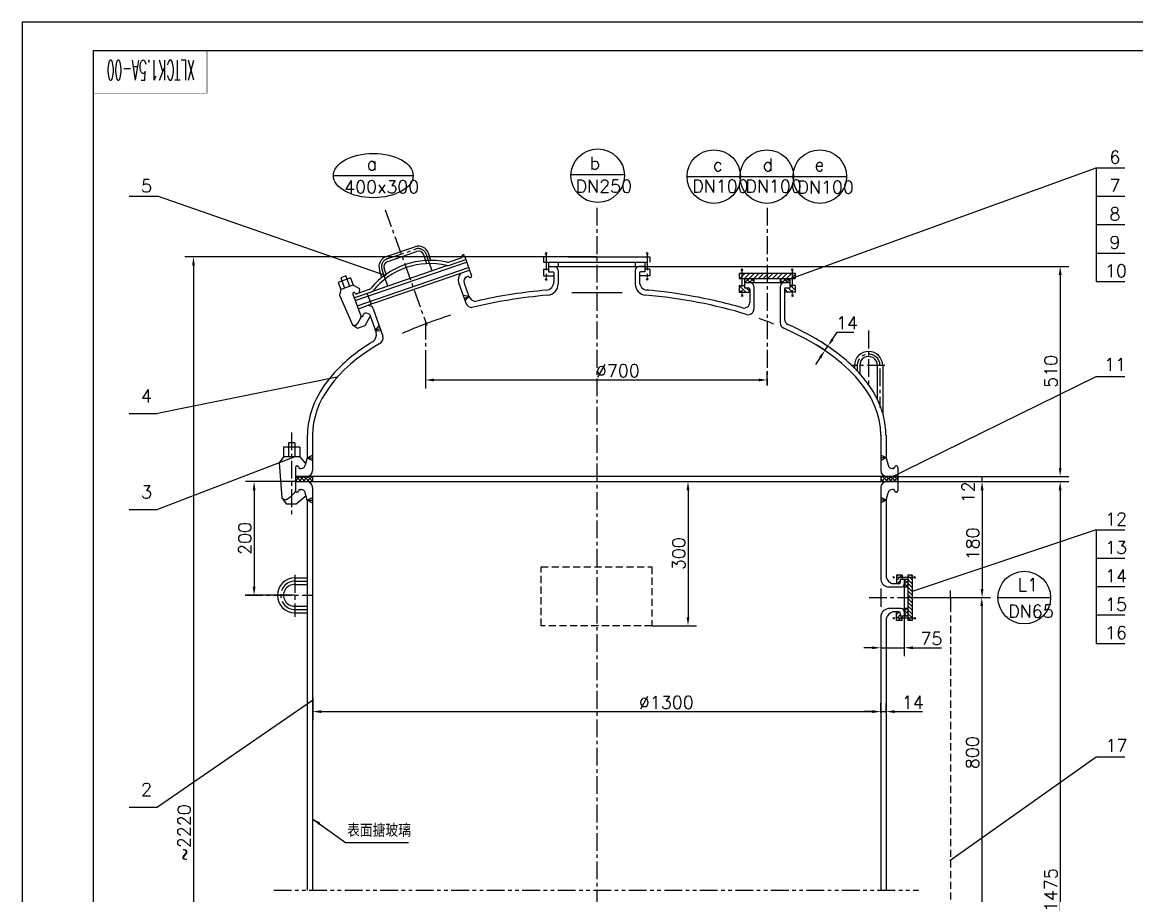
# Model space of a CAD drawing. Header units: millimetres. Extents: x 0 to 594, y 0 to 841.
# Drawn here: x 0 to 392.2, y 533.7 to 841 of the extents above; entities that cross this region are included whole.
import ezdxf
from ezdxf.enums import TextEntityAlignment as Align

# ---------------------------------------------------------------- set-up
doc = ezdxf.new("R2010")
doc.units = ezdxf.units.MM
doc.header["$LTSCALE"] = 5
for name, pattern in [('CENTER', [2, 1.25, -0.25, 0.25, -0.25]), ('DASHED', [0.75, 0.5, -0.25]), ('PHANTOM', [2.5, 1.25, -0.25, 0.25, -0.25, 0.25, -0.25])]:
    doc.linetypes.add(name, pattern=pattern)
doc.layers.get('DEFPOINTS').update_dxf_attribs({"color": 2, "linetype": 'DASHED'})
for name, color, linetype in [('1', 7, 'Continuous'), ('3', 5, 'DASHED'), ('4', 1, 'CENTER'), ('5', 2, 'PHANTOM'), ('7', 4, 'Continuous'), ('8', 6, 'Continuous')]:
    doc.layers.add(name, color=color, linetype=linetype)
doc.styles.get("Standard").update_dxf_attribs({"font": 'txt.shx', "bigfont": 'hzfsdxt.shx'})
doc.dimstyles.new('1', dxfattribs={"dimtxt": 4.5, "dimasz": 3, "dimexe": 3, "dimexo": 0, "dimgap": 1, "dimtad": 1, "dimdec": 4, "dimzin": 0, "dimtxsty": 'Standard', "dimcen": 0, "dimadec": 0, "dimazin": 0, "dimtfac": 0.7, "dimtdec": 4, "dimtmove": 0, "dimatfit": 0, "dimfxl": 0, "dimtolj": 1, "dimtzin": 0, "dimarcsym": 0})
doc.dimstyles.new('2', dxfattribs={"dimtxt": 4.5, "dimasz": 3, "dimexe": 3, "dimexo": 0, "dimgap": 1, "dimtad": 1, "dimtih": 1, "dimtoh": 1, "dimdec": 4, "dimzin": 0, "dimtxsty": 'Standard', "dimcen": 0, "dimadec": 0, "dimazin": 0, "dimtfac": 0.7, "dimtdec": 4, "dimtmove": 0, "dimatfit": 0, "dimfxl": 0, "dimtolj": 1, "dimtzin": 0, "dimarcsym": 0})

# ---------------------------------------------------------------- blocks, each defined once
blk = doc.blocks.new('sbt')
at = {"const_width": 0.2}
blk.add_lwpolyline([(-40.03, -0.07), (-40.03, 14.93), (-0.03, 14.93)], dxfattribs=at)
at = {"width": 3.408689}
blk.add_attdef('DH', text='', height=7, dxfattribs=at).set_placement((-35.76, 3.35), (-4.74, 3.35), align=Align.FIT)
blk = doc.blocks.new('*D9')
at = {"layer": '7', "color": 0, "lineweight": -2}
for p, q in [((202.16, 758.45), (57.25, 758.45)), ((60.25, 755.45), (60.25, 353.63)), ((117.16, 350.63), (57.25, 350.63))]:
    blk.add_line(p, q, dxfattribs=at)
at = {"layer": '7', "color": 0}
for points in [[(59.75, 755.45), (60.75, 755.45), (60.25, 758.45)], [(59.75, 353.63), (60.75, 353.63), (60.25, 350.63)]]:
    blk.add_solid(points, dxfattribs=at)
at = {"layer": 'DEFPOINTS', "color": 0}
for p in [(202.16, 758.45), (60.25, 350.63), (117.16, 350.63)]:
    blk.add_point(p, dxfattribs=at)
at = {"layer": '7', "color": 0, "insert": (57, 555.79), "char_height": 4.5, "attachment_point": 5, "rotation": 90}
blk.add_mtext('\\A1;~2220', dxfattribs=at)
blk = doc.blocks.new('*D10')
at = {"layer": '7', "color": 0, "lineweight": -2}
for p, q in [((307.43, 679.36), (368.28, 679.36)), ((365.28, 676.36), (365.28, 408.94)), ((202.16, 405.94), (368.28, 405.94))]:
    blk.add_line(p, q, dxfattribs=at)
at = {"layer": '7', "color": 0}
for points in [[(364.78, 676.36), (365.78, 676.36), (365.28, 679.36)], [(364.78, 408.94), (365.78, 408.94), (365.28, 405.94)]]:
    blk.add_solid(points, dxfattribs=at)
at = {"layer": 'DEFPOINTS', "color": 0}
for p in [(307.43, 679.36), (202.16, 405.94), (365.28, 405.94)]:
    blk.add_point(p, dxfattribs=at)
at = {"layer": '7', "color": 0, "insert": (362.03, 535.65), "char_height": 4.5, "attachment_point": 5, "rotation": 90}
blk.add_mtext('\\A1;1475', dxfattribs=at)
blk = doc.blocks.new('*D12')
at = {"layer": '7', "color": 0, "lineweight": -2}
for p, q in [((141.95, 720.49), (141.95, 712.14)), ((262.16, 713.18), (262.16, 718.14)), ((144.95, 715.14), (259.16, 715.14))]:
    blk.add_line(p, q, dxfattribs=at)
at = {"layer": '7', "color": 0}
for points in [[(144.95, 715.64), (144.95, 714.64), (141.95, 715.14)], [(259.16, 715.64), (259.16, 714.64), (262.16, 715.14)]]:
    blk.add_solid(points, dxfattribs=at)
at = {"layer": 'DEFPOINTS', "color": 0}
for p in [(141.95, 720.49), (262.16, 715.14), (262.16, 713.18)]:
    blk.add_point(p, dxfattribs=at)
at = {"layer": '7', "color": 0, "insert": (209.62, 718.39), "char_height": 4.5, "attachment_point": 5}
blk.add_mtext('\\A1;%%C700', dxfattribs=at)
blk = doc.blocks.new('*D13')
at = {"layer": '7', "color": 0, "lineweight": -2}
for p, q in [((102.2, 603.29), (102.2, 595.43)), ((302.17, 601.33), (302.17, 595.43)), ((105.2, 598.43), (299.17, 598.43))]:
    blk.add_line(p, q, dxfattribs=at)
at = {"layer": '7', "color": 0}
for points in [[(105.2, 598.93), (105.2, 597.93), (102.2, 598.43)], [(299.17, 598.93), (299.17, 597.93), (302.17, 598.43)]]:
    blk.add_solid(points, dxfattribs=at)
at = {"layer": 'DEFPOINTS', "color": 0}
for p in [(102.2, 603.29), (302.17, 601.33), (302.17, 598.43)]:
    blk.add_point(p, dxfattribs=at)
at = {"layer": '7', "color": 0, "insert": (226.67, 601.68), "char_height": 4.5, "attachment_point": 5}
blk.add_mtext('\\A1;%%c1300', dxfattribs=at)
blk = doc.blocks.new('*D14')
at = {"layer": '7', "color": 0, "lineweight": -2}
for p, q in [((96.12, 679.36), (78.59, 679.36)), ((81.59, 676.36), (81.59, 642.36)), ((95.76, 639.36), (78.59, 639.36))]:
    blk.add_line(p, q, dxfattribs=at)
at = {"layer": '7', "color": 0}
for points in [[(81.09, 676.36), (82.09, 676.36), (81.59, 679.36)], [(81.09, 642.36), (82.09, 642.36), (81.59, 639.36)]]:
    blk.add_solid(points, dxfattribs=at)
at = {"layer": 'DEFPOINTS', "color": 0}
for p in [(96.12, 679.36), (81.59, 639.36), (95.76, 639.36)]:
    blk.add_point(p, dxfattribs=at)
at = {"layer": '7', "color": 0, "insert": (78.34, 659.36), "char_height": 4.5, "attachment_point": 5, "rotation": 90}
blk.add_mtext('\\A1;200', dxfattribs=at)
blk = doc.blocks.new('*D16')
at = {"layer": '7', "color": 0, "lineweight": -2}
for p, q in [((304.2, 679.36), (340.8, 679.36)), ((337.8, 676.36), (337.8, 641.56)), ((313.14, 638.56), (340.8, 638.56))]:
    blk.add_line(p, q, dxfattribs=at)
at = {"layer": '7', "color": 0}
for points in [[(337.3, 676.36), (338.3, 676.36), (337.8, 679.36)], [(337.3, 641.56), (338.3, 641.56), (337.8, 638.56)]]:
    blk.add_solid(points, dxfattribs=at)
at = {"layer": 'DEFPOINTS', "color": 0}
for p in [(304.2, 679.36), (313.14, 638.56), (337.8, 638.56)]:
    blk.add_point(p, dxfattribs=at)
at = {"layer": '7', "color": 0, "insert": (334.55, 657.46), "char_height": 4.5, "attachment_point": 5, "rotation": 90}
blk.add_mtext('\\A1;180', dxfattribs=at)
blk = doc.blocks.new('*D17')
at = {"layer": '7', "color": 0, "lineweight": -2}
for p, q in [((219.96, 679.36), (237.3, 679.36)), ((234.3, 676.36), (234.3, 631.66)), ((221.52, 628.66), (237.3, 628.66))]:
    blk.add_line(p, q, dxfattribs=at)
at = {"layer": '7', "color": 0}
for points in [[(233.8, 676.36), (234.8, 676.36), (234.3, 679.36)], [(233.8, 631.66), (234.8, 631.66), (234.3, 628.66)]]:
    blk.add_solid(points, dxfattribs=at)
at = {"layer": 'DEFPOINTS', "color": 0}
for p in [(219.96, 679.36), (221.52, 628.66), (234.3, 628.66)]:
    blk.add_point(p, dxfattribs=at)
at = {"layer": '7', "color": 0, "insert": (231.05, 654.01), "char_height": 4.5, "attachment_point": 5, "rotation": 90}
blk.add_mtext('\\A1;300', dxfattribs=at)
blk = doc.blocks.new('*D18')
at = {"layer": '7', "color": 0, "lineweight": -2}
for p, q in [((313.2, 638.56), (340.68, 638.56)), ((337.68, 635.56), (337.68, 481.5)), ((318.44, 478.5), (340.68, 478.5))]:
    blk.add_line(p, q, dxfattribs=at)
at = {"layer": '7', "color": 0}
for points in [[(337.18, 635.56), (338.18, 635.56), (337.68, 638.56)], [(337.18, 481.5), (338.18, 481.5), (337.68, 478.5)]]:
    blk.add_solid(points, dxfattribs=at)
at = {"layer": 'DEFPOINTS', "color": 0}
for p in [(313.2, 638.56), (318.44, 478.5), (337.68, 478.5)]:
    blk.add_point(p, dxfattribs=at)
at = {"layer": '7', "color": 0, "insert": (334.43, 583.99), "char_height": 4.5, "attachment_point": 5, "rotation": 90}
blk.add_mtext('\\A1;800', dxfattribs=at)
blk = doc.blocks.new('*D19')
at = {"layer": '7', "color": 0, "lineweight": -2}
for p, q in [((302.17, 598.05), (302.17, 601.44)), ((304.02, 598.02), (304.02, 601.44)), ((299.17, 598.44), (296.17, 598.44)), ((302.17, 598.44), (304.02, 598.44)), ((307.02, 598.44), (316.82, 598.44))]:
    blk.add_line(p, q, dxfattribs=at)
at = {"layer": '7', "color": 0}
for points in [[(299.17, 598.94), (299.17, 597.94), (302.17, 598.44)], [(307.02, 598.94), (307.02, 597.94), (304.02, 598.44)]]:
    blk.add_solid(points, dxfattribs=at)
at = {"layer": 'DEFPOINTS', "color": 0}
for p in [(302.17, 598.05), (304.02, 598.44), (304.02, 598.02)]:
    blk.add_point(p, dxfattribs=at)
at = {"layer": '7', "color": 0, "insert": (313.42, 601.69), "char_height": 4.5, "attachment_point": 5}
blk.add_mtext('\\A1;14', dxfattribs=at)
blk = doc.blocks.new('*D20')
at = {"layer": '7', "color": 0, "lineweight": -2}
for p, q in [((310.43, 631.99), (310.43, 617.9)), ((302.16, 625.26), (302.16, 617.9)), ((299.16, 620.9), (296.16, 620.9)), ((302.16, 620.9), (310.43, 620.9)), ((313.43, 620.9), (323.53, 620.9))]:
    blk.add_line(p, q, dxfattribs=at)
at = {"layer": '7', "color": 0}
for points in [[(299.16, 621.4), (299.16, 620.4), (302.16, 620.9)], [(313.43, 621.4), (313.43, 620.4), (310.43, 620.9)]]:
    blk.add_solid(points, dxfattribs=at)
at = {"layer": 'DEFPOINTS', "color": 0}
for p in [(310.43, 631.99), (302.16, 625.26), (310.43, 620.9)]:
    blk.add_point(p, dxfattribs=at)
at = {"layer": '7', "color": 0, "insert": (319.98, 624.15), "char_height": 4.5, "attachment_point": 5}
blk.add_mtext('\\A1;75', dxfattribs=at)
blk = doc.blocks.new('*D21')
at = {"layer": '7', "color": 0, "lineweight": -2}
for p, q in [((209.91, 755.11), (368.28, 755.11)), ((365.28, 752.11), (365.28, 684.21)), ((308.19, 681.21), (368.28, 681.21))]:
    blk.add_line(p, q, dxfattribs=at)
at = {"layer": '7', "color": 0}
for points in [[(364.78, 752.11), (365.78, 752.11), (365.28, 755.11)], [(364.78, 684.21), (365.78, 684.21), (365.28, 681.21)]]:
    blk.add_solid(points, dxfattribs=at)
at = {"layer": 'DEFPOINTS', "color": 0}
for p in [(209.91, 755.11), (308.19, 681.21), (365.28, 681.21)]:
    blk.add_point(p, dxfattribs=at)
at = {"layer": '7', "color": 0, "insert": (362.03, 718.16), "char_height": 4.5, "attachment_point": 5, "rotation": 90}
blk.add_mtext('\\A1;510', dxfattribs=at)
blk = doc.blocks.new('*D22')
at = {"layer": '7', "color": 0, "lineweight": -2}
for p, q in [((285.17, 729.47), (286.85, 731.96)), ((286.85, 731.96), (292.65, 731.96)), ((282.56, 725.45), (279.99, 727.18)), ((283.56, 726.94), (281, 728.67)), ((282.48, 725.5), (283.49, 726.99)), ((280.8, 723.01), (279.12, 720.53))]:
    blk.add_line(p, q, dxfattribs=at)
at = {"layer": '7', "color": 0}
for points in [[(284.75, 729.75), (285.58, 729.19), (283.49, 726.99)], [(280.39, 723.29), (281.21, 722.73), (282.48, 725.5)]]:
    blk.add_solid(points, dxfattribs=at)
at = {"layer": 'DEFPOINTS', "color": 0}
for p in [(283.49, 726.99), (283.56, 726.94), (282.56, 725.45)]:
    blk.add_point(p, dxfattribs=at)
at = {"layer": '7', "color": 0, "insert": (290.25, 735.21), "char_height": 4.5, "attachment_point": 5}
blk.add_mtext('\\A1;14', dxfattribs=at)

msp = doc.modelspace()

# ---------------------------------------------------------------- hatches: boundary and pattern name
at = {"layer": '8'}
h = msp.add_hatch(dxfattribs=at)
h.set_pattern_fill('ANSI31', color=256, scale=9.285718, angle=180, style=0)
h.set_pattern_definition([(225, (441.586, 1148.3938), (0.8207492, -0.8207492), [])])
h.paths.add_polyline_path([(262.13561, 752.73829), (262.13561, 750.88114), (271.00023, 750.88114), (271.00023, 752.73829)])
h.paths.add_polyline_path([(271.00023, 750.88114), (271.97847, 750.88114), (271.97847, 752.73829), (271.00023, 752.73829)])
h.paths.add_polyline_path([(262.13561, 750.88114), (262.13561, 752.73829), (253.27098, 752.73829), (253.27098, 750.88114)])
h.paths.add_polyline_path([(253.27098, 752.73829), (252.29275, 752.73829), (252.29275, 750.88114), (253.27098, 750.88114)])
h = msp.add_hatch(dxfattribs=at)
h.set_pattern_fill('ANSI37', color=256, scale=9.285718, angle=270, style=0)
h.set_pattern_definition([(315, (441.586, 1148.3938), (0.8207492, 0.8207492), []), (45, (441.586, 1148.3938), (-0.8207492, 0.8207492), [])])
h.paths.add_polyline_path([(266.77847, 750.88114), (266.77847, 749.39543), (268.17132, 749.39543), (270.12133, 749.39543), (270.12133, 750.88114)])
h.paths.add_polyline_path([(254.14989, 750.88114), (254.14989, 749.39543), (256.09989, 749.39543), (257.49275, 749.39543), (257.49275, 750.88114)])
h = msp.add_hatch(dxfattribs=at)
h.set_pattern_fill('ANSI31', color=256, scale=9.285718, angle=270, style=0)
h.set_pattern_definition([(315, (441.586, 1148.3938), (0.8207492, 0.8207492), [])])
h.paths.add_polyline_path([(271.00023, 746.03272), (271.00023, 748.41163), (270.12133, 748.41163), (270.12133, 747.53828), (268.72847, 747.53828, 0.414213562), (268.26418, 747.074), (268.26418, 746.03272)])
h.paths.add_polyline_path([(271.97847, 748.41163), (271.00023, 748.41163), (271.00023, 746.03272), (271.97847, 746.03272)])
h.paths.add_polyline_path([(256.00703, 746.03272), (256.00703, 747.074, 0.414213563), (255.54275, 747.53828), (254.14989, 747.53828), (254.14989, 748.41163), (253.27098, 748.41163), (253.27098, 746.03272)])
h.paths.add_polyline_path([(252.29275, 746.03272), (253.27098, 746.03272), (253.27098, 748.41163), (252.29275, 748.41163)])
h = msp.add_hatch(dxfattribs=at)
h.set_pattern_fill('ANSI37', color=256, scale=8, style=0)
h.set_pattern_definition([(45, (10.7323, -2.5841), (-0.7071068, 0.7071068), []), (135, (10.7323, -2.5841), (-0.7071068, -0.7071068), [])])
h.paths.add_polyline_path([(102.1561, 681.214), (96.12038, 681.214), (96.12038, 679.35685), (100.11324, 679.35685), (102.1561, 679.35685)])
h.paths.add_polyline_path([(304.19895, 681.214), (302.1561, 681.214), (302.1561, 679.35685), (308.19181, 679.35685), (308.19181, 681.214)])
h = msp.add_hatch(dxfattribs=at)
h.set_pattern_fill('ANSI31', color=256, scale=7.540003, angle=180, style=0)
h.set_pattern_definition([(225, (634.4145, 492.7655), (0.6664484, -0.6664484), [])])
h.paths.add_polyline_path([(307.69727, 631.28112), (309.62894, 631.28112), (309.62894, 631.9948), (308.91978, 631.9948), (308.91978, 633.1258, 0.414213562), (308.54278, 633.5028), (307.69727, 633.5028)])
h.paths.add_polyline_path([(309.62894, 630.4868), (309.62894, 631.28112), (307.69727, 631.28112), (307.69727, 630.4868)])
h.paths.add_polyline_path([(307.69727, 643.4556), (308.54278, 643.4556, 0.414213563), (308.91978, 643.8326), (308.91978, 644.9636), (309.62894, 644.9636), (309.62894, 645.67728), (307.69727, 645.67728)])
h.paths.add_polyline_path([(307.69727, 646.4716), (307.69727, 645.67728), (309.62894, 645.67728), (309.62894, 646.4716)])
h = msp.add_hatch(dxfattribs=at)
h.set_pattern_fill('ANSI37', color=256, scale=7.540003, angle=180, style=0)
h.set_pattern_definition([(225, (634.4145, 492.7655), (0.6664484, -0.6664484), []), (315, (634.4145, 492.7655), (0.6664484, 0.6664484), [])])
h.paths.add_polyline_path([(311.63419, 634.7092), (310.42779, 634.7092), (310.42779, 633.5782), (310.42779, 631.9948), (311.63419, 631.9948)])
h.paths.add_polyline_path([(311.63419, 644.9636), (310.42779, 644.9636), (310.42779, 643.3802), (310.42779, 642.2492), (311.63419, 642.2492)])
h = msp.add_hatch(dxfattribs=at)
h.set_pattern_fill('ANSI31', color=256, scale=7.540003, angle=90, style=0)
h.set_pattern_definition([(135, (634.4145, 492.7655), (-0.6664484, -0.6664484), [])])
h.paths.add_polyline_path([(313.14219, 638.4792), (311.63419, 638.4792), (311.63419, 631.28112), (313.14219, 631.28112)])
h.paths.add_polyline_path([(311.63419, 631.28112), (311.63419, 630.4868), (313.14219, 630.4868), (313.14219, 631.28112)])
h.paths.add_polyline_path([(311.63419, 638.4792), (313.14219, 638.4792), (313.14219, 645.67728), (311.63419, 645.67728)])
h.paths.add_polyline_path([(313.14219, 645.67728), (313.14219, 646.4716), (311.63419, 646.4716), (311.63419, 645.67728)])

# ---------------------------------------------------------------- linework, layer by layer
at = {"layer": '1'}
for p, q in [((378.01041, 789.79698), (388.01041, 789.79698)), ((37.61422, 779.79698), (47.61422, 779.79698)), ((378.01041, 779.79698), (388.01041, 779.79698)), ((378.01041, 769.79698), (388.01041, 769.79698)), ((128.05822, 758.54014), (138.15547, 762.04243)), ((128.63392, 756.88038), (138.73117, 760.38267)), ((142.34974, 756.05326), (141.27614, 759.14851)), ((143.81841, 757.20807), (142.9359, 759.72421)), ((149.95371, 756.60835), (154.42368, 758.14761)), ((150.0177, 755.43912), (156.05986, 757.51833)), ((155.58903, 758.86749), (158.0708, 751.73599)), ((183.39418, 758.44792), (183.39418, 756.59078)), ((184.66584, 759.32075), (184.05661, 759.92947)), ((184.06943, 759.29339), (184.68671, 759.94643)), ((192.08176, 758.44792), (220.91801, 758.44792)), ((220.24276, 759.29339), (219.62548, 759.94643)), ((219.64635, 759.32075), (220.25559, 759.92947)), ((220.91801, 758.44792), (220.91801, 756.59078)), ((378.01041, 759.79698), (388.01041, 759.79698)), ((117.10694, 743.05641), (156.38834, 756.57382)), ((117.84155, 741.1941), (157.04529, 754.68478)), ((121.23227, 741.30335), (157.37336, 753.74012)), ((123.31618, 746.41162), (149.46673, 755.41047)), ((126.58845, 751.24549), (125.73402, 753.77709)), ((128.07589, 752.35479), (127.39658, 754.34466)), ((183.39418, 756.59078), (219.93978, 756.59078)), ((183.39418, 754.12126), (185.25132, 754.12126)), ((183.39418, 754.12126), (183.39418, 751.74236)), ((185.25132, 756.59078), (185.25132, 753.24792)), ((185.25132, 755.10507), (187.20132, 755.10507)), ((185.25132, 753.24792), (186.64418, 753.24792)), ((187.20132, 755.10507), (215.71801, 755.10507)), ((188.59418, 756.59078), (188.59418, 755.10507)), ((188.59418, 753.71221), (188.59418, 748.95246)), ((215.71801, 756.59078), (215.71801, 755.10507)), ((215.71801, 753.71221), (215.71801, 748.95246)), ((219.06087, 755.10507), (217.11087, 755.10507)), ((219.06087, 753.24792), (217.66801, 753.24792)), ((219.06087, 756.59078), (219.06087, 753.24792)), ((220.91801, 754.12126), (219.06087, 754.12126)), ((220.91801, 754.12126), (220.91801, 751.74236)), ((253.56441, 753.61111), (252.95517, 754.21983)), ((252.968, 753.58375), (253.58528, 754.23679)), ((271.30322, 753.58375), (270.68594, 754.23679)), ((270.70681, 753.61111), (271.31604, 754.21983)), ((115.55869, 751.04345), (111.22359, 749.43894)), ((111.22359, 749.43894), (112.14538, 746.94843)), ((113.8173, 751.75321), (112.08326, 751.11141)), ((112.08326, 751.11141), (113.44591, 747.42979)), ((113.8173, 751.75321), (115.17995, 748.07159)), ((115.55869, 751.04345), (116.48048, 748.55294)), ((153.4977, 749.45967), (156.21233, 741.93544)), ((155.5567, 749.19362), (157.21483, 744.46999)), ((156.71025, 751.57743), (156.41685, 751.47539)), ((156.71025, 751.57743), (156.41685, 751.47539)), ((157.79622, 751.1686), (157.78445, 751.16451)), ((183.39418, 751.74236), (187.10847, 751.74236)), ((184.66584, 750.86954), (184.05661, 750.26081)), ((184.06943, 750.89689), (184.68671, 750.24385)), ((187.10847, 752.78364), (187.10847, 749.71263)), ((217.20372, 752.78364), (217.20372, 749.71263)), ((220.91801, 751.74236), (217.20372, 751.74236)), ((220.24276, 750.89689), (219.62548, 750.24385)), ((219.64635, 750.86954), (220.25559, 750.26081)), ((252.29275, 752.73829), (271.97847, 752.73829)), ((252.29275, 752.73829), (252.29275, 750.88114)), ((252.29275, 750.88114), (271.97847, 750.88114)), ((254.14989, 750.88114), (254.14989, 747.53828)), ((254.14989, 749.39543), (256.09989, 749.39543)), ((256.09989, 749.39543), (268.17132, 749.39543)), ((257.49275, 750.88114), (257.49275, 749.39543)), ((266.77847, 750.88114), (266.77847, 749.39543)), ((268.17132, 749.39543), (270.12133, 749.39543)), ((270.12133, 750.88114), (270.12133, 747.53828)), ((271.97847, 752.73829), (271.97847, 750.88114)), ((378.01041, 749.79698), (388.01041, 749.79698)), ((112.14538, 746.94843), (111.66278, 744.92306)), ((116.48048, 748.55294), (112.14538, 746.94843)), ((116.3527, 745.28659), (119.13751, 737.76255)), ((116.48048, 748.55294), (118.67908, 747.27371)), ((116.616, 745.8593), (116.62769, 745.86363)), ((116.73964, 743.98757), (122.86426, 746.09516)), ((117.70985, 745.47206), (118.00117, 745.57988)), ((117.88553, 745.57314), (122.19519, 747.05617)), ((121.42451, 745.49432), (122.78917, 741.80727)), ((252.29275, 748.41163), (254.14989, 748.41163)), ((252.29275, 748.41163), (252.29275, 746.03272)), ((252.29275, 746.03272), (256.00703, 746.03272)), ((254.14989, 747.53828), (255.54275, 747.53828)), ((256.00703, 747.074), (256.00703, 742.43358)), ((257.49275, 748.00257), (257.49275, 740.10379)), ((266.77847, 748.00257), (266.77847, 735.18815)), ((268.26418, 747.074), (268.26418, 736.49936)), ((271.97847, 746.03272), (268.26418, 746.03272)), ((268.72847, 747.53828), (270.12133, 747.53828)), ((271.97847, 748.41163), (270.12133, 748.41163)), ((271.97847, 748.41163), (271.97847, 746.03272)), ((111.66278, 744.92306), (116.23536, 734.56633)), ((122.27346, 743.20061), (122.78917, 741.80727)), ((157.29422, 744.48398), (155.19119, 744.82051)), ((155.51336, 743.84147), (157.2194, 744.45698)), ((157.29422, 744.48398), (155.54633, 743.85336)), ((157.29422, 744.48398), (155.83748, 743.06048)), ((253.56441, 745.1599), (252.95517, 744.55118)), ((252.968, 745.18725), (253.58528, 744.53422)), ((271.30322, 745.18725), (270.68594, 744.53422)), ((270.70681, 745.1599), (271.31604, 744.55118)), ((118.26081, 740.13123), (121.25649, 741.23999)), ((119.71022, 737.49926), (119.72191, 737.50359)), ((120.28837, 738.50535), (120.57969, 738.61318)), ((120.28837, 738.50535), (120.57969, 738.61318)), ((120.62973, 734.34603), (122.45185, 737.48551)), ((122.31386, 738.05329), (124.50614, 731.83732)), ((123.54494, 740.1243), (126.92081, 730.59845)), ((116.23536, 734.56633), (118.02868, 733.38332)), ((118.02868, 733.38332), (120.62973, 734.34603)), ((124.25315, 732.56321), (125.65688, 734.16494)), ((124.25315, 732.56321), (126.00104, 733.19382)), ((124.25315, 732.56321), (126.28318, 732.39769)), ((292.89251, 720.21892), (292.89251, 719.12799)), ((294.81251, 720.21892), (294.81251, 717.20597)), ((300.89251, 720.21892), (300.89251, 708.10371)), ((302.81251, 720.21892), (302.81251, 703.5181)), ((378.01041, 716.31083), (388.01041, 716.31083)), ((37.61422, 703.28228), (47.61422, 703.28228)), ((100.3061, 695.714), (100.3061, 687.714)), ((102.1561, 695.714), (102.1561, 683.25685)), ((302.1561, 695.714), (302.1561, 683.25685)), ((304.0061, 695.714), (304.0061, 687.714)), ((97.68739, 691.46432), (91.90927, 691.46432)), ((91.90927, 691.46432), (91.90927, 688.14478)), ((95.95395, 693.05192), (93.6427, 693.05192)), ((93.6427, 693.05192), (93.6427, 688.14478)), ((95.95395, 693.05192), (95.95395, 688.14478)), ((97.68739, 691.46432), (97.68739, 688.14478)), ((100.29895, 692.35686), (100.29895, 687.714)), ((100.29895, 691.714), (100.29895, 687.714)), ((102.1561, 691.714), (102.1561, 683.25685)), ((302.1561, 691.714), (302.1561, 683.25685)), ((304.01324, 692.35686), (304.01324, 687.714)), ((304.01324, 691.714), (304.01324, 687.714)), ((91.90927, 688.14478), (90.46473, 685.97987)), ((97.68739, 688.14478), (91.90927, 688.14478)), ((97.68739, 688.14478), (99.70973, 685.69122)), ((100.29895, 687.714), (99.61742, 685.10934)), ((100.29895, 687.714), (102.1561, 688.62435)), ((100.29895, 687.714), (102.1561, 687.714)), ((100.29895, 687.714), (102.1561, 686.75562)), ((304.01324, 687.714), (302.1561, 688.62435)), ((304.01324, 687.714), (302.1561, 687.714)), ((304.01324, 687.714), (302.1561, 686.75562)), ((304.01324, 687.714), (304.69477, 685.10934)), ((90.46473, 685.97987), (91.33145, 673.71204)), ((96.12038, 684.37114), (96.12038, 676.19971)), ((96.67752, 684.92828), (96.69311, 684.92828)), ((97.79181, 683.99971), (98.1801, 683.99971)), ((306.52038, 683.99971), (306.13209, 683.99971)), ((307.63467, 684.92828), (307.61908, 684.92828)), ((308.19181, 684.37114), (308.19181, 676.19971)), ((308.19181, 681.214), (96.12038, 681.214)), ((96.12038, 681.214), (100.11324, 681.214)), ((96.12038, 679.35685), (308.19181, 679.35685)), ((96.12038, 679.35685), (100.11324, 679.35685)), ((102.1561, 681.214), (102.1561, 679.35685)), ((102.1561, 681.214), (102.1561, 679.35685)), ((302.1561, 681.214), (302.1561, 679.35685)), ((302.1561, 681.214), (302.1561, 679.35685)), ((308.19181, 681.214), (304.19895, 681.214)), ((308.19181, 679.35685), (304.19895, 679.35685)), ((96.67752, 675.64257), (96.69311, 675.64257)), ((97.79181, 676.57114), (98.1801, 676.57114)), ((97.79181, 676.57114), (98.1801, 676.57114)), ((100.29895, 672.85685), (99.61742, 675.46151)), ((102.1561, 677.314), (102.1561, 535.65744)), ((302.1561, 677.314), (302.1561, 644.76753)), ((304.01324, 672.85685), (304.69477, 675.46151)), ((306.52038, 676.57114), (306.13209, 676.57114)), ((306.52038, 676.57114), (306.13209, 676.57114)), ((307.63467, 675.64257), (307.61908, 675.64257)), ((91.33145, 673.71204), (92.92043, 671.54713)), ((92.92043, 671.54713), (96.38731, 671.54713)), ((96.38731, 671.54713), (99.88552, 674.4369)), ((100.29895, 672.85685), (102.1561, 673.81523)), ((100.29895, 672.85685), (102.1561, 672.85685)), ((100.29895, 672.85685), (102.1561, 672.85685)), ((100.29895, 672.85685), (102.1561, 671.94649)), ((100.29895, 672.85685), (102.1561, 672.85685)), ((100.3061, 672.85685), (100.3061, 535.65744)), ((304.01324, 672.85685), (302.1561, 673.81523)), ((304.01324, 672.85685), (302.1561, 672.85685)), ((304.01324, 672.85685), (302.1561, 672.85685)), ((304.01324, 672.85685), (302.1561, 671.94649)), ((304.01324, 672.85685), (302.1561, 672.85685)), ((304.0061, 672.85685), (304.0061, 645.75388)), ((37.61422, 669.50337), (47.61422, 669.50337)), ((378.01041, 662.43929), (388.01041, 662.43929)), ((378.01041, 652.43929), (388.01041, 652.43929)), ((95.98082, 645.55685), (100.3061, 645.55685)), ((308.54278, 643.4556), (306.33133, 643.4556)), ((307.01075, 645.9233), (306.48048, 645.42207)), ((306.98854, 645.43902), (306.49425, 645.93371)), ((307.69727, 646.4716), (307.69727, 643.4556)), ((309.62894, 646.4716), (307.69727, 646.4716)), ((311.63419, 644.9636), (308.91978, 644.9636)), ((308.91978, 644.9636), (308.91978, 643.8326)), ((309.62894, 646.4716), (309.62894, 644.9636)), ((310.42779, 644.9636), (310.42779, 643.3802)), ((310.42779, 643.3802), (310.42779, 631.9948)), ((311.63419, 646.4716), (311.63419, 630.4868)), ((313.14219, 646.4716), (311.63419, 646.4716)), ((313.14219, 646.4716), (313.14219, 630.4868)), ((313.82871, 645.9233), (314.35897, 645.42207)), ((313.85092, 645.43902), (314.3452, 645.93371)), ((95.98082, 643.15685), (100.3061, 643.15685)), ((302.1561, 641.80913), (302.1561, 635.30458)), ((302.1561, 640.93284), (302.1561, 635.30458)), ((309.29678, 642.2492), (304.89513, 642.2492)), ((311.63419, 642.2492), (310.42779, 642.2492)), ((326.72393, 638.55685), (326.72393, 641.05685)), ((378.01041, 642.43929), (388.01041, 642.43929)), ((95.98082, 635.55685), (100.3061, 635.55685)), ((324.22393, 638.55685), (329.22393, 638.55685)), ((326.72393, 638.55685), (326.72393, 636.05685)), ((95.98082, 633.15685), (100.3061, 633.15685)), ((302.1561, 632.1911), (302.1561, 535.65744)), ((309.29678, 634.7092), (304.89513, 634.7092)), ((308.54278, 633.5028), (306.33123, 633.5028)), ((307.01075, 631.0351), (306.48048, 631.53633)), ((306.98854, 631.51939), (306.49425, 631.02469)), ((307.69727, 630.4868), (307.69727, 633.5028)), ((308.91978, 633.1258), (308.91978, 631.9948)), ((311.63419, 631.9948), (308.91978, 631.9948)), ((309.62894, 630.4868), (309.62894, 631.9948)), ((311.63419, 634.7092), (310.42779, 634.7092)), ((310.42779, 633.5782), (310.42779, 631.9948)), ((313.82871, 631.0351), (314.35897, 631.53633)), ((313.85092, 631.51939), (314.3452, 631.02469)), ((378.01041, 632.43929), (388.01041, 632.43929)), ((304.0061, 630.7956), (304.0061, 535.65744)), ((309.62894, 630.4868), (307.69727, 630.4868)), ((313.14219, 630.4868), (311.63419, 630.4868)), ((378.01041, 622.43929), (388.01041, 622.43929)), ((378.01041, 582.50404), (388.01041, 582.50404)), ((37.61422, 564.8269), (47.61422, 564.8269))]:
    msp.add_line(p, q, dxfattribs=at)
for centre, radius, start, end in [((139.38657, 758.49311), 3.75677, 19.1294053, 109.1294053), ((143.58484, 730.00715), 27.20192, 77.625954, 140.3524872), ((129.28933, 754.99082), 3.75677, 109.1294053, 198.8490358), ((139.38657, 758.49311), 2, 19.1294053, 109.1294053), ((154.27728, 758.5686), 0.44571, 289.1763005, 9.5822323), ((155.15627, 758.71699), 0.44571, 109.1763005, 189.5822323), ((155.16804, 758.72108), 0.44571, 19.1763005, 109.1763005), ((143.58484, 730.00715), 26.07538, 76.9634558, 141.0149854), ((129.28933, 754.99082), 2, 109.1294053, 198.8490358), ((149.62832, 757.55393), 1, 257.625954, 288.9892206), ((149.69231, 756.3847), 1, 256.9634558, 288.9892206), ((186.64418, 752.78364), 0.46429, 0, 90), ((187.20132, 753.71221), 1.39286, 0, 90), ((217.11087, 753.71221), 1.39286, 90, 180), ((217.66801, 752.78364), 0.46429, 90, 180), ((157.81633, 750.18022), 4.37833, 145.6920715, 189.4724371), ((157.17662, 749.88597), 1.76168, 115.5486116, 203.1417871), ((156.85665, 751.15645), 0.44571, 28.7703688, 109.1763005), ((157.63804, 751.58549), 0.44571, 208.7703688, 289.1763005), ((157.64982, 751.58959), 0.44571, 289.1763005, 19.1763005), ((184.10847, 749.71263), 3, 275.1152009, 359.9999999), ((220.20372, 749.71263), 3, 180.0000001, 264.8847991), ((256.09989, 748.00257), 1.39286, 0, 90), ((268.17132, 748.00257), 1.39286, 90, 180), ((116.77071, 745.4413), 0.44571, 110.3105624, 200.3105624), ((116.7824, 745.44563), 0.44571, 29.9046306, 110.3105624), ((117.55514, 745.89006), 0.44571, 209.9046306, 290.3105624), ((117.54875, 746.74352), 1.2485, 291.2460678, 25.1289839), ((121.8698, 748.00175), 1, 288.9892206, 320.3524872), ((122.53887, 747.04074), 1, 288.9892206, 321.0149854), ((184.59418, 748.95246), 4, 274.9934211, 359.9999999), ((219.71801, 748.95246), 4, 180.0000001, 265.0065789), ((255.54275, 747.074), 0.46429, 0, 90), ((268.72847, 747.074), 0.46429, 90, 180), ((121.81511, 739.48099), 1.84558, 18.6280842, 107.6187322), ((158.37079, 743.0517), 2.43001, 207.3460063, 266.2009485), ((159.84036, 745.67569), 2.88914, 203.2907593, 264.4620466), ((254.00703, 742.43358), 2, 253.5831323, 360), ((111.3766, 739.95642), 8.24975, 317.8419093, 343.6676359), ((119.55551, 737.91726), 0.44571, 200.3105624, 290.3105624), ((119.5672, 737.92159), 0.44571, 290.3105624, 10.7164941), ((120.44308, 738.08735), 0.44571, 110.3105624, 190.7164941), ((121.00593, 736.96778), 1.69971, 39.6908879, 104.5232713), ((255.49275, 740.10379), 2, 252.7553607, 360), ((117.0804, 736.39034), 2.01352, 246.5029913, 281.7982987), ((268.77847, 735.18815), 2, 180, 246.3870886), ((270.26418, 736.49936), 2, 180, 245.9686577), ((121.73782, 731.01058), 2.88914, 306.297169, 16.6278626), ((124.54907, 730.06949), 2.43001, 294.8506429, 12.5726156), ((297.85251, 720.21892), 4.96313, 0, 180), ((297.85251, 720.39505), 3.0451, 356.6842292, 183.3157708), ((96.67752, 684.37114), 0.55714, 90, 180), ((96.69311, 684.37114), 0.55714, 9.5940682, 90), ((97.79181, 684.55685), 0.55714, 189.5940682, 270), ((98.1801, 685.48543), 1.48571, 270, 345.3368871), ((100.11324, 683.25685), 2.04286, 270, 0), ((304.19895, 683.25685), 2.04286, 180, 270), ((306.13209, 685.48543), 1.48571, 194.6631129, 270), ((306.52038, 684.55685), 0.55714, 270, 350.4059318), ((307.61908, 684.37114), 0.55714, 90, 170.4059318), ((307.63467, 684.37114), 0.55714, 0, 90), ((100.11324, 677.314), 2.04286, 0, 90), ((304.19895, 677.314), 2.04286, 90, 180), ((87.9743, 682.13889), 10.31218, 297.5313469, 323.3570735), ((96.67752, 676.19971), 0.55714, 180, 270), ((96.69311, 676.19971), 0.55714, 270, 350.4059318), ((97.79181, 676.01399), 0.55714, 90, 170.4059318), ((98.1801, 675.08542), 1.48571, 14.6631129, 90), ((98.1801, 675.08542), 1.48571, 14.6631129, 90), ((306.13209, 675.08542), 1.48571, 90, 165.3368871), ((306.13209, 675.08542), 1.48571, 90, 165.3368871), ((306.52038, 676.01399), 0.55714, 9.5940682, 90), ((307.61908, 676.19971), 0.55714, 189.5940682, 270), ((307.63467, 676.19971), 0.55714, 270, 0), ((93.11349, 675.48364), 2.5169, 226.1924289, 261.4877363), ((95.98082, 639.35685), 6.20391, 90, 270), ((305.32017, 645.4602), 3.239, 192.3481932, 262.4596667), ((307.32578, 646.78711), 3.47676, 197.2883989, 253.3796587), ((308.54278, 643.8326), 0.377, 270, 0), ((309.29678, 643.3802), 1.131, 270, 0), ((95.76066, 639.35685), 3.80637, 86.6842292, 273.3157708), ((305.32017, 631.49815), 3.23906, 97.5401653, 167.6468394), ((307.81239, 629.75438), 4.03044, 111.5610835, 155.7023399), ((308.54278, 633.1258), 0.377, 0, 90), ((309.29678, 633.5782), 1.131, 0, 90), ((305.5061, 630.7956), 1.5, 155.7023399, 180)]:
    msp.add_arc(centre, radius, start, end, dxfattribs=at)
for centre, major_axis, start_param, end_param in [((202.1561, 695.714), (100, 0), 1.743795455, 2.025797264), ((202.1561, 695.714), (-100, 0), 4.156807401, 4.539389852), ((217.37241, 685.04668), (125, 0), 2.133045528, 2.304422152), ((202.1561, 695.714), (-100, 0), 4.039280445, 4.104145317), ((202.1561, 695.714), (-100, 0), 3.141592654, 3.993946916), ((202.1561, 695.714), (100, 0), 2.443170979, 3.141592654)]:
    msp.add_ellipse(centre, major_axis=major_axis, ratio=0.5, start_param=start_param, end_param=end_param, dxfattribs=at)
for points, knots in [([(184.37594, 746.72457), (176.44616, 746.01474), (168.68392, 744.82813), (160.72144, 743.06659), (160.14024, 742.93469), (159.56155, 742.80003)], [4.8895106402, 4.8895106402, 4.8895106402, 4.8895106402, 5.1289549114, 5.1289549114, 5.147892639, 5.147892639, 5.147892639, 5.147892639]), ([(211.14444, 745.77479), (204.06778, 745.78493), (203.2471, 745.78868), (201.34923, 745.78248), (200.27213, 745.76789), (193.35592, 745.74229)], [4.68778654278, 4.68778654278, 4.68778654278, 4.68778654278, 4.71892113996, 4.71892113996, 4.7597938355, 4.7597938355, 4.7597938355, 4.7597938355]), ([(253.44179, 740.51512), (247.38291, 742.30028), (240.96108, 743.76672), (226.50173, 746.19635), (218.37843, 747.02734), (219.93625, 746.72457)], [4.1797948886, 4.1797948886, 4.1797948886, 4.1797948886, 4.3881837005, 4.3881837005, 4.632824275, 4.632824275, 4.632824275, 4.632824275]), ([(303.9561, 695.714), (303.9561, 698.0268), (303.65563, 700.33927), (302.46708, 704.90444), (301.5795, 707.15693), (298.19096, 713.55427), (294.95707, 717.55981), (286.72291, 724.99292), (281.72104, 728.42256), (273.9007, 732.59682), (271.71915, 733.66081), (269.44971, 734.67272)], [3.1415926536, 3.1415926536, 3.1415926536, 3.1415926536, 3.2710407031, 3.2710407031, 3.4004887526, 3.4004887526, 3.6474124896, 3.6474124896, 3.8943362265, 3.8943362265, 3.9840777869, 3.9840777869, 3.9840777869, 3.9840777869]), ([(123.44811, 728.68206), (123.02917, 728.42302), (122.61512, 728.16181), (117.04009, 724.57298), (112.66812, 720.90886), (106.48248, 713.8597), (104.33031, 710.56546), (101.58442, 704.31438), (100.79567, 701.38949), (100.40251, 697.53472), (100.3561, 696.62436), (100.3561, 695.714)], [5.6032497922, 5.6032497922, 5.6032497922, 5.6032497922, 5.6228023853, 5.6228023853, 5.8697261223, 5.8697261223, 6.0669849104, 6.0669849104, 6.2322321749, 6.2322321749, 6.2831853072, 6.2831853072, 6.2831853072, 6.2831853072])]:
    msp.add_open_spline(points, degree=3, knots=knots, dxfattribs=at)
at = {"layer": '3'}
msp.add_line((326.72393, 636.05685), (326.70565, 480.99942), dxfattribs=at)
msp.add_lwpolyline([(182.6089, 649.35685), (221.51757, 649.35685), (221.51757, 628.66143), (182.6089, 628.66143)], close=True, dxfattribs=at)
at = {"layer": '4'}
for p, q in [((127.71143, 775.01224), (142.35214, 734.43223)), ((202.1561, 775.69722), (202.1561, 381.41419)), ((262.1561, 775.69722), (262.1561, 713.17805)), ((128.34607, 757.71026), (138.44332, 761.21255)), ((142.10602, 759.43636), (144.15833, 753.58371)), ((184.37241, 759.99108), (184.37241, 750.07761)), ((219.93978, 759.99108), (219.93978, 750.07761)), ((126.5653, 754.06088), (128.54066, 748.2094)), ((253.27098, 754.28144), (253.27098, 744.36798)), ((271.00023, 754.28144), (271.00023, 744.36798)), ((141.94695, 735.63536), (141.94695, 715.14134)), ((297.83505, 732.50859), (297.83505, 713.54287)), ((303.59768, 720.21892), (291.84072, 720.21892)), ((293.85251, 720.21892), (293.85251, 718.19815)), ((301.85251, 719.21208), (301.85251, 705.40154)), ((94.79833, 696.6601), (94.79833, 667.79461)), ((95.98082, 646.53831), (95.98082, 631.84212)), ((95.98082, 644.35685), (100.3061, 644.35685)), ((314.39523, 645.67728), (306.3455, 645.67728)), ((78.4561, 639.35685), (102.16324, 639.35685)), ((298.04543, 638.55685), (324.22393, 638.55685)), ((95.98082, 634.35685), (100.3061, 634.35685)), ((314.39523, 631.28112), (306.3455, 631.28112))]:
    msp.add_line(p, q, dxfattribs=at)
for centre, radius, start, end in [((139.38657, 758.49311), 2.87839, 19.1294053, 109.1294053), ((129.28933, 754.99082), 2.87839, 109.1294053, 198.8490358), ((297.85251, 720.21892), 4.00388, 0, 180), ((95.98082, 639.35685), 5.00484, 90, 270)]:
    msp.add_arc(centre, radius, start, end, dxfattribs=at)
at = {"layer": '5'}
msp.add_line((88.48837, 535.65744), (315.46899, 535.65744), dxfattribs=at)
at = {"layer": '7'}
for p, q in [((594, 841), (0, 841)), ((0, 841), (0, 0)), ((268.60004, 750.13829), (378.01041, 789.79698)), ((378.01041, 789.79698), (378.01041, 749.79698)), ((109.51336, 787.05035), (137.56168, 787.05035)), ((193.15445, 787.42745), (211.63012, 787.42745)), ((233.94711, 786.70701), (271.26514, 786.70701)), ((255.14037, 786.70701), (269.17182, 786.70701)), ((269.17182, 786.70701), (290.10395, 786.70701)), ((128.12077, 751.72552), (47.61422, 779.79698)), ((110.85503, 716.11079), (47.61422, 703.28228)), ((303.9107, 680.04486), (378.01041, 716.31083)), ((95.95395, 688.14478), (47.61422, 669.50337)), ((337.80324, 679.35685), (337.80324, 681.214)), ((378.01041, 662.43929), (313.14219, 640.76124)), ((378.01041, 662.43929), (378.01041, 622.43929)), ((343.38655, 638.55685), (361.90806, 638.55685)), ((102.1561, 602.38979), (47.61422, 564.8269)), ((326.42103, 546.06528), (378.01041, 582.50404))]:
    msp.add_line(p, q, dxfattribs=at)
at = {"layer": '7', "const_width": 0.4}
msp.add_lwpolyline([(25, 10), (584, 10), (584, 831), (25, 831)], close=True, dxfattribs=at)
at = {"layer": '7'}
for centre, radius in [((202.52747, 787.01779), 9.4194), ((243.36651, 786.70701), 9.4194), ((262.02553, 786.70701), 9.4194), ((280.68455, 786.70701), 9.4194), ((352.64731, 638.55685), 9.26075)]:
    msp.add_circle(centre, radius, dxfattribs=at)
msp.add_ellipse((123.53752, 787.05035), major_axis=(-14.02416, 0), ratio=0.553960499, dxfattribs=at)

# ---------------------------------------------------------------- block references
ref = msp.add_blockref('sbt', (25, 831), dxfattribs=dict(at, rotation=180))
ref.add_attrib('DH', 'XLTCK1.5A-00', dxfattribs={"layer": '0', "height": 7, "rotation": 180, "width": 0.588225}).set_placement((60.76167, 827.65265), (29.7426, 827.65265), align=Align.FIT)

# ---------------------------------------------------------------- texts
for s, p in [('b', (199.69324, 789.19041)), ('d', (260.56846, 788.62121)), ('6', (382.61577, 791.29778)), ('a', (121.23602, 788.96456)), ('c', (243.06547, 788.62121)), ('e', (278.78181, 788.62121)), ('5', (41.78742, 781.17393)), ('400x300', (113.2941, 780.83409)), ('DN250', (194.73467, 781.06673)), ('DN100', (235.76441, 781.0544)), ('DN100', (254.48563, 781.0544)), ('DN100', (272.82313, 780.72597)), ('7', (382.61577, 781.29778)), ('8', (382.61577, 771.29778)), ('9', (382.61577, 761.29778)), ('10', (381.05504, 751.29778)), ('11', (380.74239, 718.29814)), ('4', (41.78742, 707.26184)), ('3', (41.78742, 673.48293)), ('12', (381.11492, 663.9401)), ('13', (381.11492, 653.9401)), ('14', (381.11492, 643.9401)), ('L1', (350.36511, 640.8539)), ('DN65', (346.97997, 631.50187)), ('15', (381.11492, 633.9401)), ('16', (381.05504, 623.9401)), ('17', (381.20187, 584.29237)), ('2', (41.78742, 568.80646)), ('表面搪玻璃', (114.31804, 554.3675))]:
    msp.add_text(s, height=4.5, dxfattribs=at).set_placement(p)
msp.add_text('12', height=4.5, rotation=90, dxfattribs=at).set_placement((335.14309, 671.72627))

# ---------------------------------------------------------------- dimensions: what is measured, and where the dimension line sits
for base, p1, p2, text, picture, middle in [((60.24587, 350.62575), (202.1561, 758.44792), (117.1561, 350.62575), '~2220', '*D9', (60.24587, 555.78731)), ((365.28285, 405.93546), (307.42713, 679.35685), (202.1561, 405.93546), '1475', '*D10', (365.28285, 535.64907)), ((337.80324, 638.55685), (304.19877, 679.35685), (313.14219, 638.55685), '180', '*D16', (337.80324, 657.45527)), ((337.68068, 478.49942), (313.20469, 638.55685), (318.4385, 478.49942), '800', '*D18', (337.68068, 583.98544))]:
    dim = msp.add_linear_dim(base=base, p1=p1, p2=p2, angle=90, text=text, dimstyle='1', dxfattribs=at)
    dim.commit()
    dim.dimension.update_dxf_attribs({"geometry": picture, "text_midpoint": middle, "dimtype": 160})
for base, p1, p2, text, picture, middle in [((365.28285, 681.214), (209.91034, 755.10507), (308.19181, 681.214), '510', '*D21', (362.03285, 718.15953)), ((81.59417, 639.35685), (96.12038, 679.35685), (95.76066, 639.35685), '200', '*D14', (78.34417, 659.35685)), ((234.30184, 628.66143), (219.96084, 679.35685), (221.51757, 628.66143), '300', '*D17', (231.05184, 654.00914))]:
    dim = msp.add_linear_dim(base=base, p1=p1, p2=p2, angle=90, text=text, dimstyle='1', dxfattribs=at)
    dim.commit()
    dim.dimension.update_dxf_attribs({"geometry": picture, "text_midpoint": middle})
dim = msp.add_aligned_dim(p1=(282.55596, 725.44556), p2=(283.56388, 726.93642), distance=0.09137, text='14', dimstyle='2', dxfattribs=at)
dim.commit()
dim.dimension.update_dxf_attribs({"geometry": '*D22', "text_midpoint": (290.24868, 735.20822)})
for base, p1, p2, text, picture, middle in [((262.1561, 715.14134), (141.94695, 720.4881), (262.1561, 713.17805), '%%C700', '*D12', (209.6171, 715.14134)), ((310.42779, 620.90047), (302.1561, 625.26453), (310.42779, 631.9948), '75', '*D20', (319.97779, 620.90047)), ((302.16988, 598.43136), (102.20418, 603.28584), (302.16988, 601.33254), '%%c1300', '*D13', (226.66779, 598.43136))]:
    dim = msp.add_linear_dim(base=base, p1=p1, p2=p2, text=text, dimstyle='1', dxfattribs=at)
    dim.commit()
    dim.dimension.update_dxf_attribs({"geometry": picture, "text_midpoint": middle, "dimtype": 160})
dim = msp.add_linear_dim(base=(304.01919, 598.44221), p1=(302.16988, 598.04533), p2=(304.01919, 598.01729), text='14', dimstyle='1', dxfattribs=at)
dim.commit()
dim.dimension.update_dxf_attribs({"geometry": '*D19', "text_midpoint": (313.41919, 601.69221)})

# ---------------------------------------------------------------- leaders
msp.add_leader([(102.1561, 560.71405), (113.73923, 552.32278), (135.88407, 552.32278)], dimstyle='1', dxfattribs=at)

doc.saveas('drawing.dxf')
